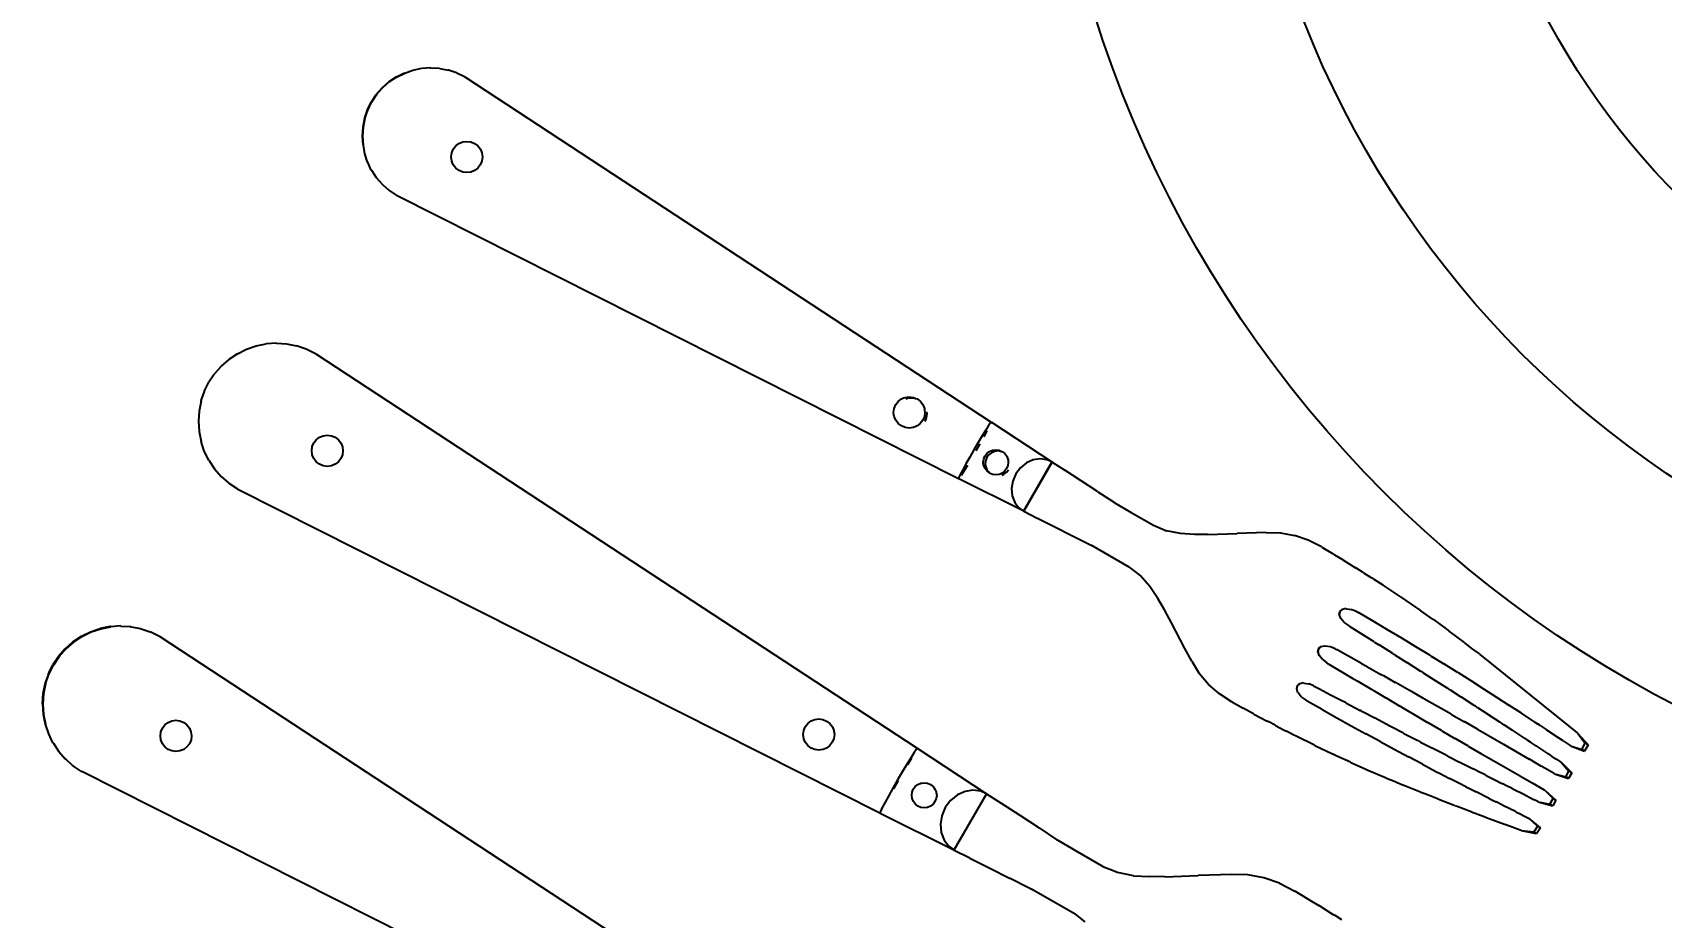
# Model space of a CAD drawing. Header units: metres. Extents: x 244.4 to 340.3, y -4.1 to 64.3.
# Drawn here: x 316.452 to 316.6512, y 60.6703 to 60.7786 of the extents above; entities that cross this region are included whole.
import ezdxf

# ---------------------------------------------------------------- set-up
doc = ezdxf.new("R2010")
doc.units = ezdxf.units.M
doc.layers.get('Defpoints').update_dxf_attribs({"lineweight": 0})
doc.layers.add('Edges', color=7, linetype='Continuous')
doc.styles.add('TEXTS', font='swissl.ttf')
doc.dimstyles.new('Copy of DIMTEXT', dxfattribs={"dimscale": 0.3, "dimtxt": 0.22, "dimasz": 0.18, "dimexe": 0.05, "dimexo": 0.05, "dimgap": 0.05, "dimtad": 0, "dimzin": 1, "dimdsep": 46, "dimtxsty": 'TEXTS', "dimblk": 'ARCHTICK', "dimcen": 0.1, "dimclrd": 256, "dimclre": 6, "dimclrt": 7, "dimadec": 0, "dimazin": 0, "dimtfac": 0.15, "dimtix": 1, "dimtofl": 0, "dimtmove": 1, "dimatfit": 3, "dimldrblk": 'OPEN', "dimfxl": 0, "dimtolj": 1, "dimtzin": 0, "dimarcsym": 0})

# ---------------------------------------------------------------- blocks, each defined once
blk = doc.blocks.new('_ArchTick')
at = {"color": 0, "linetype": 'ByBlock', "const_width": 0.15}
blk.add_lwpolyline([(-0.5, -0.5), (0.5, 0.5)], dxfattribs=at)
blk = doc.blocks.new('*D141')
at = {"layer": 'Defpoints', "color": 0, "transparency": 16777216}
for p in [(318.56857, 61.46271), (314.79894, 60.73326), (318.56857, 60.73326)]:
    blk.add_point(p, dxfattribs=at)
at = {"layer": 'Edges', "color": 6, "lineweight": -2, "transparency": 16777216}
for p, q in [((314.79894, 60.92271), (314.79894, 61.49271)), ((318.56857, 60.92271), (318.56857, 61.49271))]:
    blk.add_line(p, q, dxfattribs=at)
at = {"layer": 'Edges', "lineweight": -2, "transparency": 16777216}
for p, q in [((314.79894, 61.46271), (316.32075, 61.46271)), ((318.56857, 61.46271), (317.04676, 61.46271))]:
    blk.add_line(p, q, dxfattribs=at)
at = {"layer": 'Edges', "lineweight": -2, "transparency": 16777216, "xscale": 0.108, "yscale": 0.108, "zscale": 0.108, "rotation": 180}
blk.add_blockref('_ArchTick', (314.79894, 61.46271), dxfattribs=at)
at = {"layer": 'Edges', "lineweight": -2, "transparency": 16777216, "xscale": 0.108, "yscale": 0.108, "zscale": 0.108}
blk.add_blockref('_ArchTick', (318.56857, 61.46271), dxfattribs=at)
at = {"layer": 'Edges', "color": 7, "transparency": 16777216, "char_height": 0.132, "attachment_point": 5, "style": 'TEXTS', "bg_fill": 3, "box_fill_scale": 1.1, "bg_fill_color": 256, "bg_fill_true_color": 13158600, "bg_fill_transparency": 0}
for s, insert in [('\\A1;3.77 m', (316.68375, 61.56055)), ('\\A1;[12\'-4{\\H0.15x;\\S1/2;}" ft]', (316.68375, 61.34776))]:
    blk.add_mtext(s, dxfattribs=dict(at, insert=insert))
blk = doc.blocks.new('_Open')
at = {"color": 0, "linetype": 'ByBlock', "lineweight": -2}
for p, q in [((-1, 0.1667), (0, 0)), ((-1, -0.1667), (0, 0)), ((0, 0), (-1, 0))]:
    blk.add_line(p, q, dxfattribs=at)

msp = doc.modelspace()

# ---------------------------------------------------------------- linework, layer by layer
at = {"layer": 'Edges'}
for p, q in [((316.49855, 60.77396), (316.49959, 60.77419)), ((316.49959, 60.77419), (316.49962, 60.77417)), ((316.50068, 60.77426), (316.49962, 60.77417)), ((316.50068, 60.77426), (316.50071, 60.77424)), ((316.50071, 60.77424), (316.50177, 60.77419)), ((316.50177, 60.77419), (316.5018, 60.77417)), ((316.5018, 60.77417), (316.50284, 60.77398)), ((316.49559, 60.77254), (316.49477, 60.77182)), ((316.49563, 60.77252), (316.49481, 60.7718)), ((316.4965, 60.77314), (316.49559, 60.77254)), ((316.49654, 60.77312), (316.49563, 60.77252)), ((316.4965, 60.77314), (316.49748, 60.77363)), ((316.49654, 60.77312), (316.49752, 60.77361)), ((316.49748, 60.77363), (316.49752, 60.77361)), ((316.49752, 60.77361), (316.49852, 60.77398)), ((316.49852, 60.77398), (316.49855, 60.77396)), ((316.50287, 60.77396), (316.50284, 60.77398)), ((316.50387, 60.77363), (316.50287, 60.77396)), ((316.50391, 60.77361), (316.50387, 60.77363)), ((316.50485, 60.77315), (316.50391, 60.77361)), ((316.50485, 60.77315), (316.50489, 60.77313)), ((316.50489, 60.77313), (316.56925, 60.73092)), ((316.493, 60.76909), (316.49348, 60.77007)), ((316.49302, 60.76924), (316.49345, 60.77009)), ((316.49397, 60.77088), (316.49345, 60.77009)), ((316.49409, 60.77097), (316.49348, 60.77007)), ((316.49397, 60.77088), (316.49403, 60.77097)), ((316.49405, 60.771), (316.49403, 60.77097)), ((316.49405, 60.771), (316.49472, 60.77176)), ((316.49409, 60.77097), (316.49481, 60.7718)), ((316.49472, 60.77176), (316.49477, 60.77182)), ((316.49261, 60.76807), (316.4924, 60.767)), ((316.49265, 60.76805), (316.49244, 60.76698)), ((316.49261, 60.76807), (316.49263, 60.76815)), ((316.49263, 60.76815), (316.49296, 60.76911)), ((316.49265, 60.76805), (316.493, 60.76909)), ((316.49296, 60.76911), (316.49297, 60.76914)), ((316.49297, 60.76914), (316.49302, 60.76924)), ((316.4924, 60.767), (316.49233, 60.76591)), ((316.49244, 60.76698), (316.49236, 60.76589)), ((316.49233, 60.76591), (316.4924, 60.76482)), ((316.49236, 60.76589), (316.49244, 60.7648)), ((316.4924, 60.76482), (316.49244, 60.7648)), ((316.49244, 60.7648), (316.49261, 60.76375)), ((316.50327, 60.76384), (316.50346, 60.76431)), ((316.50346, 60.76431), (316.50377, 60.7647)), ((316.50377, 60.7647), (316.50416, 60.765)), ((316.50416, 60.765), (316.50463, 60.76519)), ((316.50463, 60.76519), (316.50512, 60.76526)), ((316.50512, 60.76526), (316.50562, 60.76519)), ((316.50562, 60.76519), (316.50608, 60.765)), ((316.50608, 60.765), (316.50647, 60.7647)), ((316.50647, 60.7647), (316.50678, 60.7643)), ((316.50678, 60.7643), (316.50697, 60.76384)), ((316.49261, 60.76375), (316.49265, 60.76373)), ((316.49296, 60.76272), (316.49265, 60.76373)), ((316.493, 60.7627), (316.49296, 60.76272)), ((316.49344, 60.76174), (316.493, 60.7627)), ((316.50321, 60.76335), (316.50327, 60.76384)), ((316.50328, 60.76285), (316.50321, 60.76335)), ((316.50347, 60.76239), (316.50328, 60.76285)), ((316.50377, 60.762), (316.50347, 60.76239)), ((316.50677, 60.7624), (316.50647, 60.762)), ((316.50696, 60.76285), (316.50677, 60.7624)), ((316.50703, 60.76335), (316.50696, 60.76285)), ((316.50697, 60.76384), (316.50703, 60.76335)), ((316.49344, 60.76174), (316.49348, 60.76172)), ((316.49348, 60.76172), (316.49405, 60.76083)), ((316.49405, 60.76083), (316.49409, 60.76081)), ((316.49409, 60.76081), (316.49477, 60.76001)), ((316.50417, 60.76169), (316.50377, 60.762)), ((316.50463, 60.7615), (316.50417, 60.76169)), ((316.50512, 60.76144), (316.50463, 60.7615)), ((316.50562, 60.7615), (316.50512, 60.76144)), ((316.50607, 60.7617), (316.50562, 60.7615)), ((316.50647, 60.762), (316.50607, 60.7617)), ((316.49477, 60.76001), (316.49481, 60.75999)), ((316.49481, 60.75999), (316.49559, 60.75929)), ((316.49559, 60.75929), (316.49563, 60.75927)), ((316.4965, 60.75868), (316.49563, 60.75927)), ((316.4965, 60.75868), (316.49654, 60.75866)), ((316.49654, 60.75866), (316.56527, 60.72403)), ((316.47818, 60.73983), (316.47936, 60.74023)), ((316.47936, 60.74023), (316.48059, 60.74048)), ((316.48183, 60.74056), (316.48059, 60.74048)), ((316.48183, 60.74056), (316.48308, 60.74048)), ((316.48308, 60.74048), (316.4843, 60.74024)), ((316.48548, 60.73983), (316.4843, 60.74024)), ((316.47602, 60.73859), (316.47508, 60.73776)), ((316.47706, 60.73928), (316.47602, 60.73859)), ((316.47706, 60.73928), (316.47818, 60.73983)), ((316.4866, 60.73928), (316.48548, 60.73983)), ((316.4866, 60.73928), (316.48664, 60.73926)), ((316.48664, 60.73926), (316.56021, 60.69103)), ((316.47416, 60.73669), (316.47357, 60.73579)), ((316.47416, 60.73669), (316.47423, 60.73679)), ((316.47426, 60.73682), (316.47423, 60.73679)), ((316.47426, 60.73682), (316.47503, 60.7377)), ((316.47503, 60.7377), (316.47508, 60.73776)), ((316.47264, 60.73357), (316.47302, 60.73467)), ((316.47302, 60.73467), (316.47303, 60.73471)), ((316.47303, 60.73471), (316.47308, 60.73482)), ((316.47308, 60.73482), (316.47357, 60.73579)), ((316.47237, 60.73226), (316.47229, 60.73102)), ((316.47261, 60.73349), (316.47237, 60.73226)), ((316.47261, 60.73349), (316.47264, 60.73357)), ((316.55732, 60.73211), (316.55739, 60.7326)), ((316.55739, 60.7326), (316.55758, 60.73306)), ((316.55758, 60.73306), (316.55788, 60.73346)), ((316.55788, 60.73346), (316.55828, 60.73376)), ((316.55828, 60.73376), (316.55855, 60.73387)), ((316.55855, 60.73387), (316.55874, 60.73395)), ((316.55874, 60.73395), (316.55924, 60.73401)), ((316.55901, 60.73379), (316.55883, 60.73371)), ((316.5595, 60.73386), (316.55901, 60.73379)), ((316.55924, 60.73401), (316.55974, 60.73394)), ((316.55999, 60.7338), (316.5595, 60.73386)), ((316.55974, 60.73394), (316.55999, 60.7338)), ((316.55999, 60.7338), (316.5602, 60.73375)), ((316.5602, 60.73375), (316.56059, 60.73345)), ((316.56059, 60.73345), (316.56089, 60.73306)), ((316.56089, 60.73306), (316.56108, 60.7326)), ((316.56108, 60.7326), (316.56111, 60.73234)), ((316.56111, 60.73234), (316.56115, 60.7321)), ((316.56141, 60.73195), (316.56138, 60.73218)), ((316.47229, 60.73102), (316.47237, 60.72977)), ((316.55736, 60.73181), (316.55732, 60.73211)), ((316.55739, 60.73161), (316.55736, 60.73181)), ((316.55759, 60.73115), (316.55739, 60.73161)), ((316.55789, 60.73075), (316.55759, 60.73115)), ((316.55829, 60.73045), (316.55789, 60.73075)), ((316.55875, 60.73026), (316.55829, 60.73045)), ((316.55924, 60.73019), (316.55875, 60.73026)), ((316.55973, 60.73026), (316.55924, 60.73019)), ((316.55997, 60.73036), (316.55973, 60.73026)), ((316.56019, 60.73045), (316.55997, 60.73036)), ((316.56058, 60.73076), (316.56019, 60.73045)), ((316.56089, 60.73115), (316.56058, 60.73076)), ((316.56108, 60.73161), (316.56089, 60.73115)), ((316.56115, 60.7321), (316.56108, 60.73161)), ((316.56116, 60.73099), (316.56135, 60.73145)), ((316.56135, 60.73145), (316.56141, 60.73195)), ((316.56893, 60.73049), (316.56859, 60.72995)), ((316.56916, 60.73082), (316.56893, 60.73049)), ((316.56925, 60.73092), (316.56916, 60.73082)), ((316.56925, 60.73092), (316.56929, 60.7309)), ((316.56925, 60.73077), (316.56929, 60.7309)), ((316.56929, 60.7309), (316.57667, 60.72606)), ((316.47237, 60.72977), (316.47261, 60.72855)), ((316.47301, 60.72736), (316.47261, 60.72855)), ((316.48621, 60.72792), (316.4864, 60.72838)), ((316.4864, 60.72838), (316.48671, 60.72877)), ((316.48671, 60.72877), (316.4871, 60.72907)), ((316.4871, 60.72907), (316.48757, 60.72926)), ((316.48757, 60.72926), (316.48806, 60.72933)), ((316.48806, 60.72933), (316.48856, 60.72926)), ((316.48856, 60.72926), (316.48902, 60.72907)), ((316.48902, 60.72907), (316.48941, 60.72877)), ((316.48941, 60.72877), (316.48972, 60.72837)), ((316.48972, 60.72837), (316.48991, 60.72791)), ((316.56767, 60.72842), (316.56715, 60.72753)), ((316.56741, 60.72739), (316.56792, 60.72828)), ((316.56816, 60.72925), (316.56767, 60.72842)), ((316.56859, 60.72995), (316.56816, 60.72925)), ((316.56839, 60.72912), (316.56878, 60.72984)), ((316.47357, 60.72625), (316.47301, 60.72736)), ((316.47357, 60.72625), (316.47426, 60.72521)), ((316.48615, 60.72742), (316.48621, 60.72792)), ((316.48622, 60.72693), (316.48615, 60.72742)), ((316.48641, 60.72647), (316.48622, 60.72693)), ((316.48671, 60.72607), (316.48641, 60.72647)), ((316.48971, 60.72647), (316.48941, 60.72607)), ((316.4899, 60.72693), (316.48971, 60.72647)), ((316.48997, 60.72742), (316.4899, 60.72693)), ((316.48991, 60.72791), (316.48997, 60.72742)), ((316.56664, 60.72664), (316.56617, 60.7258)), ((316.56715, 60.72753), (316.56664, 60.72664)), ((316.56829, 60.72599), (316.56834, 60.72639)), ((316.56834, 60.72639), (316.56849, 60.72676)), ((316.56849, 60.72676), (316.56874, 60.72707)), ((316.56859, 60.72625), (316.56853, 60.72585)), ((316.56874, 60.72662), (316.56859, 60.72625)), ((316.56874, 60.72707), (316.56906, 60.72732)), ((316.56898, 60.72693), (316.56874, 60.72662)), ((316.5693, 60.72718), (316.56898, 60.72693)), ((316.56906, 60.72732), (316.56934, 60.72743)), ((316.56957, 60.72729), (316.5693, 60.72718)), ((316.56934, 60.72743), (316.56943, 60.72747)), ((316.56943, 60.72747), (316.56982, 60.72752)), ((316.56966, 60.72733), (316.56957, 60.72729)), ((316.57005, 60.72739), (316.56966, 60.72733)), ((316.56982, 60.72752), (316.57022, 60.72747)), ((316.57045, 60.72733), (316.57005, 60.72739)), ((316.57022, 60.72747), (316.57045, 60.72733)), ((316.57045, 60.72733), (316.57059, 60.72731)), ((316.57059, 60.72731), (316.57091, 60.72707)), ((316.57091, 60.72707), (316.57115, 60.72675)), ((316.57115, 60.72675), (316.5713, 60.72639)), ((316.5713, 60.72639), (316.57132, 60.72625)), ((316.57132, 60.72625), (316.57135, 60.72599)), ((316.57438, 60.7263), (316.57356, 60.72593)), ((316.57523, 60.72643), (316.57438, 60.7263)), ((316.57605, 60.72632), (316.57523, 60.72643)), ((316.57667, 60.72606), (316.57605, 60.72632)), ((316.47426, 60.72521), (316.47508, 60.72427)), ((316.47508, 60.72427), (316.47602, 60.72345)), ((316.48711, 60.72577), (316.48671, 60.72607)), ((316.48757, 60.72557), (316.48711, 60.72577)), ((316.48806, 60.72551), (316.48757, 60.72557)), ((316.48856, 60.72558), (316.48806, 60.72551)), ((316.48902, 60.72577), (316.48856, 60.72558)), ((316.48941, 60.72607), (316.48902, 60.72577)), ((316.56548, 60.72451), (316.56531, 60.72415)), ((316.56578, 60.72507), (316.56548, 60.72451)), ((316.56563, 60.72444), (316.56597, 60.72497)), ((316.56617, 60.7258), (316.56578, 60.72507)), ((316.56597, 60.72497), (316.5664, 60.72567)), ((316.56833, 60.72569), (316.56829, 60.72599)), ((316.56835, 60.7256), (316.56833, 60.72569)), ((316.5685, 60.72523), (316.56835, 60.7256)), ((316.56875, 60.72491), (316.5685, 60.72523)), ((316.56853, 60.72585), (316.56857, 60.72556)), ((316.56857, 60.72556), (316.56858, 60.72546)), ((316.56858, 60.72546), (316.56873, 60.72509)), ((316.56873, 60.72509), (316.56897, 60.72478)), ((316.56897, 60.72478), (316.56875, 60.72491)), ((316.56906, 60.72467), (316.56897, 60.72478)), ((316.56943, 60.72451), (316.56906, 60.72467)), ((316.56983, 60.72446), (316.56943, 60.72451)), ((316.57022, 60.72452), (316.56983, 60.72446)), ((316.57035, 60.72457), (316.57022, 60.72452)), ((316.57059, 60.72467), (316.57035, 60.72457)), ((316.57058, 60.72444), (316.57082, 60.72454)), ((316.5709, 60.72491), (316.57059, 60.72467)), ((316.57082, 60.72454), (316.57114, 60.72478)), ((316.57114, 60.72523), (316.5709, 60.72491)), ((316.5713, 60.7256), (316.57114, 60.72523)), ((316.57114, 60.72478), (316.57138, 60.72509)), ((316.57135, 60.72599), (316.5713, 60.7256)), ((316.57226, 60.72458), (316.57189, 60.72371)), ((316.57283, 60.72534), (316.57226, 60.72458)), ((316.57356, 60.72593), (316.57283, 60.72534)), ((316.57665, 60.72604), (316.5732, 60.72005)), ((316.57323, 60.72001), (316.57671, 60.72604)), ((316.57667, 60.72606), (316.57665, 60.72604)), ((316.57665, 60.72604), (316.57671, 60.72604)), ((316.57671, 60.72604), (316.57667, 60.72606)), ((316.57671, 60.72604), (316.57826, 60.72505)), ((316.57826, 60.72505), (316.57828, 60.72503)), ((316.58028, 60.72372), (316.57828, 60.72503)), ((316.47602, 60.72345), (316.47706, 60.72275)), ((316.47706, 60.72275), (316.4771, 60.72273)), ((316.4771, 60.72273), (316.55565, 60.68314)), ((316.56531, 60.72415), (316.56527, 60.72403)), ((316.56527, 60.72403), (316.56531, 60.724)), ((316.56531, 60.724), (316.5654, 60.7241)), ((316.57316, 60.72005), (316.56531, 60.724)), ((316.57189, 60.72371), (316.57174, 60.72279)), ((316.57174, 60.72279), (316.57183, 60.72189)), ((316.58224, 60.72244), (316.58028, 60.72372)), ((316.58224, 60.72244), (316.5823, 60.7224)), ((316.5823, 60.7224), (316.58421, 60.72115)), ((316.57183, 60.72189), (316.57215, 60.72109)), ((316.57215, 60.72109), (316.57265, 60.72044)), ((316.57265, 60.72044), (316.57316, 60.72005)), ((316.58421, 60.72115), (316.58431, 60.72108)), ((316.58431, 60.72108), (316.58638, 60.71987)), ((316.57316, 60.72005), (316.57319, 60.72003)), ((316.5732, 60.72005), (316.57319, 60.72003)), ((316.57319, 60.72003), (316.57323, 60.72001)), ((316.57323, 60.72001), (316.5732, 60.72005)), ((316.57323, 60.72001), (316.57487, 60.71919)), ((316.57487, 60.71919), (316.5749, 60.71917)), ((316.5749, 60.71917), (316.57703, 60.7181)), ((316.58638, 60.71987), (316.58909, 60.7183)), ((316.58909, 60.7183), (316.5907, 60.71764)), ((316.57703, 60.7181), (316.57913, 60.71704)), ((316.57913, 60.71704), (316.57919, 60.71702)), ((316.57919, 60.71702), (316.58123, 60.71598)), ((316.5924, 60.71728), (316.5907, 60.71764)), ((316.59414, 60.71719), (316.5924, 60.71728)), ((316.59576, 60.71717), (316.59414, 60.71719)), ((316.59576, 60.71717), (316.59933, 60.7173)), ((316.60288, 60.71743), (316.59933, 60.7173)), ((316.60288, 60.71743), (316.60465, 60.71737)), ((316.60465, 60.71737), (316.60636, 60.71706)), ((316.60803, 60.71649), (316.60636, 60.71706)), ((316.60967, 60.71565), (316.60803, 60.71649)), ((316.58123, 60.71598), (316.58134, 60.71593)), ((316.58134, 60.71593), (316.58148, 60.71586)), ((316.58613, 60.71318), (316.58148, 60.71586)), ((316.60971, 60.71563), (316.60967, 60.71565)), ((316.60971, 60.71563), (316.61098, 60.71486)), ((316.61098, 60.71486), (316.61126, 60.71469)), ((316.61126, 60.71469), (316.61222, 60.7141)), ((316.58613, 60.71318), (316.58751, 60.71211)), ((316.61226, 60.71408), (316.61222, 60.7141)), ((316.61226, 60.71408), (316.61382, 60.71311)), ((316.61398, 60.71301), (316.61382, 60.71311)), ((316.61477, 60.71252), (316.61398, 60.71301)), ((316.61481, 60.7125), (316.61477, 60.71252)), ((316.61481, 60.7125), (316.61564, 60.71197)), ((316.58867, 60.71082), (316.58751, 60.71211)), ((316.58962, 60.70936), (316.58867, 60.71082)), ((316.61564, 60.71197), (316.61582, 60.71186)), ((316.61582, 60.71186), (316.6161, 60.71168)), ((316.61686, 60.7112), (316.6161, 60.71168)), ((316.61721, 60.71097), (316.61686, 60.7112)), ((316.61928, 60.70959), (316.61721, 60.71097)), ((316.59045, 60.70797), (316.58962, 60.70936)), ((316.61928, 60.70959), (316.61932, 60.70956)), ((316.61932, 60.70956), (316.61935, 60.70954)), ((316.62131, 60.70819), (316.61935, 60.70954)), ((316.59129, 60.70639), (316.59045, 60.70797)), ((316.59295, 60.70325), (316.59129, 60.70639)), ((316.61183, 60.70738), (316.61191, 60.70776)), ((316.61187, 60.70736), (316.61183, 60.70738)), ((316.61187, 60.70736), (316.61195, 60.70774)), ((316.612, 60.70691), (316.61187, 60.70736)), ((316.61191, 60.70776), (316.6122, 60.70802)), ((316.61195, 60.70774), (316.61224, 60.708)), ((316.61203, 60.70689), (316.612, 60.70691)), ((316.61242, 60.7064), (316.61203, 60.70689)), ((316.6122, 60.70802), (316.61224, 60.708)), ((316.61269, 60.70811), (316.61224, 60.708)), ((316.61242, 60.7064), (316.61246, 60.70637)), ((316.61246, 60.70637), (316.61295, 60.70603)), ((316.61269, 60.70811), (316.61272, 60.70809)), ((316.61272, 60.70809), (316.61335, 60.708)), ((316.61335, 60.708), (316.61338, 60.70798)), ((316.61393, 60.70774), (316.61338, 60.70798)), ((316.61393, 60.70774), (316.61416, 60.70764)), ((316.6142, 60.70762), (316.61416, 60.70764)), ((316.61596, 60.70658), (316.6142, 60.70762)), ((316.61773, 60.70553), (316.61596, 60.70658)), ((316.62131, 60.70819), (316.62135, 60.70817)), ((316.62135, 60.70817), (316.62165, 60.70796)), ((316.62165, 60.70796), (316.62181, 60.70785)), ((316.6233, 60.70679), (316.62181, 60.70785)), ((316.62334, 60.70677), (316.6233, 60.70679)), ((316.62334, 60.70677), (316.62489, 60.70563)), ((316.45695, 60.70403), (316.45799, 60.70473)), ((316.45804, 60.70469), (316.45701, 60.704)), ((316.45799, 60.70473), (316.45911, 60.70528)), ((316.45804, 60.70469), (316.45916, 60.70525)), ((316.45911, 60.70528), (316.46029, 60.70568)), ((316.45916, 60.70525), (316.46035, 60.70565)), ((316.46151, 60.70593), (316.46029, 60.70568)), ((316.46035, 60.70565), (316.46157, 60.70589)), ((316.46157, 60.70589), (316.46151, 60.70593)), ((316.46276, 60.70601), (316.46157, 60.70589)), ((316.46281, 60.70597), (316.46276, 60.70601)), ((316.46281, 60.70597), (316.464, 60.70593)), ((316.464, 60.70593), (316.46406, 60.70589)), ((316.46406, 60.70589), (316.46522, 60.70568)), ((316.46522, 60.70568), (316.46528, 60.70565)), ((316.46528, 60.70565), (316.46641, 60.70528)), ((316.46641, 60.70528), (316.46646, 60.70525)), ((316.46646, 60.70525), (316.46752, 60.70473)), ((316.46752, 60.70473), (316.46755, 60.70471)), ((316.46752, 60.70473), (316.46758, 60.7047)), ((316.46758, 60.7047), (316.54118, 60.65644)), ((316.61295, 60.70603), (316.61315, 60.70588)), ((316.61608, 60.70405), (316.61315, 60.70588)), ((316.61947, 60.70449), (316.61773, 60.70553)), ((316.6212, 60.70345), (316.61947, 60.70449)), ((316.62489, 60.70563), (316.62509, 60.70549)), ((316.62509, 60.70549), (316.62524, 60.70538)), ((316.62528, 60.70536), (316.62524, 60.70538)), ((316.62714, 60.70396), (316.62528, 60.70536)), ((316.45595, 60.70315), (316.45519, 60.70227)), ((316.45607, 60.70318), (316.45525, 60.70224)), ((316.45601, 60.70321), (316.45595, 60.70315)), ((316.45601, 60.70321), (316.45695, 60.70403)), ((316.45701, 60.704), (316.45607, 60.70318)), ((316.59378, 60.70167), (316.59295, 60.70325)), ((316.60921, 60.70284), (316.60929, 60.70322)), ((316.60925, 60.70282), (316.60921, 60.70284)), ((316.60925, 60.70282), (316.60933, 60.7032)), ((316.60938, 60.70237), (316.60925, 60.70282)), ((316.60929, 60.70322), (316.60958, 60.70348)), ((316.60933, 60.7032), (316.60962, 60.70346)), ((316.60941, 60.70235), (316.60938, 60.70237)), ((316.6098, 60.70186), (316.60941, 60.70235)), ((316.60958, 60.70348), (316.60962, 60.70346)), ((316.60962, 60.70346), (316.61007, 60.70357)), ((316.61007, 60.70357), (316.6101, 60.70355)), ((316.6101, 60.70355), (316.61073, 60.70346)), ((316.61073, 60.70346), (316.61077, 60.70344)), ((316.61131, 60.7032), (316.61077, 60.70344)), ((316.61131, 60.7032), (316.61154, 60.7031)), ((316.61158, 60.70308), (316.61154, 60.7031)), ((316.61455, 60.70141), (316.61158, 60.70308)), ((316.61608, 60.70405), (316.61615, 60.704)), ((316.61615, 60.704), (316.61666, 60.70368)), ((316.6167, 60.70366), (316.61666, 60.70368)), ((316.61839, 60.7026), (316.6167, 60.70366)), ((316.61839, 60.7026), (316.61843, 60.70258)), ((316.61843, 60.70258), (316.61851, 60.70252)), ((316.61851, 60.70252), (316.61867, 60.70242)), ((316.61867, 60.70242), (316.6201, 60.70152)), ((316.62291, 60.70241), (316.6212, 60.70345)), ((316.623, 60.70235), (316.62291, 60.70241)), ((316.623, 60.70235), (316.62321, 60.70222)), ((316.62714, 60.70396), (316.62718, 60.70393)), ((316.62806, 60.70325), (316.62718, 60.70393)), ((316.62829, 60.70308), (316.62806, 60.70325)), ((316.62892, 60.7026), (316.62829, 60.70308)), ((316.62894, 60.70258), (316.62892, 60.7026)), ((316.62897, 60.70255), (316.62894, 60.70258)), ((316.62897, 60.70255), (316.63988, 60.69376)), ((316.454, 60.70008), (316.45455, 60.7012)), ((316.45401, 60.70027), (316.45449, 60.70123)), ((316.45509, 60.70214), (316.45449, 60.70123)), ((316.45525, 60.70224), (316.45455, 60.7012)), ((316.45516, 60.70224), (316.45509, 60.70214)), ((316.45519, 60.70227), (316.45516, 60.70224)), ((316.59378, 60.70167), (316.59471, 60.70017)), ((316.60984, 60.70184), (316.6098, 60.70186)), ((316.60984, 60.70184), (316.61032, 60.70148)), ((316.61052, 60.70133), (316.61032, 60.70148)), ((316.61056, 60.70131), (316.61052, 60.70133)), ((316.61056, 60.70131), (316.61349, 60.69957)), ((316.61455, 60.70141), (316.61463, 60.70136)), ((316.61463, 60.70136), (316.61515, 60.70107)), ((316.61519, 60.70105), (316.61515, 60.70107)), ((316.61519, 60.70105), (316.61693, 60.70007)), ((316.62013, 60.7015), (316.6201, 60.70152)), ((316.62013, 60.7015), (316.62178, 60.70046)), ((316.62182, 60.70043), (316.62178, 60.70046)), ((316.62187, 60.7004), (316.62182, 60.70043)), ((316.62187, 60.7004), (316.62208, 60.70027)), ((316.62459, 60.70137), (316.62321, 60.70222)), ((316.62463, 60.70135), (316.62459, 60.70137)), ((316.62626, 60.70034), (316.62463, 60.70135)), ((316.6263, 60.70031), (316.62626, 60.70034)), ((316.62635, 60.70028), (316.6263, 60.70031)), ((316.4533, 60.69771), (316.45354, 60.69893)), ((316.4536, 60.6989), (316.45335, 60.69768)), ((316.45356, 60.69902), (316.45354, 60.69893)), ((316.45394, 60.70011), (316.45356, 60.69902)), ((316.4536, 60.6989), (316.454, 60.70008)), ((316.45394, 60.70011), (316.45395, 60.70016)), ((316.45401, 60.70027), (316.45395, 60.70016)), ((316.59584, 60.69884), (316.59471, 60.70017)), ((316.59717, 60.69768), (316.59584, 60.69884)), ((316.60666, 60.69868), (316.60659, 60.6983)), ((316.60663, 60.69828), (316.6067, 60.69866)), ((316.60666, 60.69868), (316.60696, 60.69894)), ((316.6067, 60.69866), (316.60699, 60.69891)), ((316.60696, 60.69894), (316.60699, 60.69891)), ((316.60744, 60.69903), (316.60699, 60.69891)), ((316.60748, 60.69901), (316.60744, 60.69903)), ((316.60748, 60.69901), (316.6081, 60.69892)), ((316.6081, 60.69892), (316.60814, 60.69889)), ((316.60869, 60.69865), (316.60814, 60.69889)), ((316.60869, 60.69865), (316.60892, 60.69856)), ((316.60892, 60.69856), (316.60941, 60.6983)), ((316.61349, 60.69957), (316.61357, 60.69953)), ((316.61357, 60.69953), (316.61409, 60.69922)), ((316.61412, 60.6992), (316.61409, 60.69922)), ((316.61584, 60.69819), (316.61412, 60.6992)), ((316.61697, 60.70005), (316.61693, 60.70007)), ((316.61697, 60.70005), (316.61705, 60.7)), ((316.61705, 60.7), (316.61722, 60.69991)), ((316.61722, 60.69991), (316.61868, 60.69908)), ((316.61872, 60.69906), (316.61868, 60.69908)), ((316.62041, 60.6981), (316.61872, 60.69906)), ((316.62208, 60.70027), (316.62345, 60.69939)), ((316.62349, 60.69937), (316.62345, 60.69939)), ((316.6251, 60.69834), (316.62349, 60.69937)), ((316.6251, 60.69834), (316.62514, 60.69832)), ((316.62519, 60.69828), (316.62514, 60.69832)), ((316.62635, 60.70028), (316.62791, 60.6993)), ((316.62791, 60.6993), (316.62948, 60.6983)), ((316.62948, 60.6983), (316.63104, 60.6973)), ((316.45321, 60.69646), (316.4533, 60.69771)), ((316.45321, 60.69646), (316.4533, 60.69522)), ((316.45335, 60.69768), (316.45327, 60.69643)), ((316.45327, 60.69643), (316.45335, 60.69518)), ((316.59872, 60.69668), (316.59717, 60.69768)), ((316.59876, 60.69665), (316.59872, 60.69668)), ((316.59876, 60.69665), (316.60006, 60.69594)), ((316.60663, 60.69828), (316.60659, 60.6983)), ((316.60675, 60.69783), (316.60663, 60.69828)), ((316.60679, 60.69781), (316.60675, 60.69783)), ((316.60718, 60.69731), (316.60679, 60.69781)), ((316.60722, 60.69729), (316.60718, 60.69731)), ((316.60722, 60.69729), (316.6077, 60.69695)), ((316.6077, 60.69695), (316.6079, 60.6968)), ((316.60972, 60.69578), (316.6079, 60.6968)), ((316.60941, 60.6983), (316.61076, 60.69758)), ((316.61076, 60.69758), (316.61197, 60.69694)), ((316.61197, 60.69694), (316.61205, 60.69689)), ((316.61258, 60.69661), (316.61205, 60.69689)), ((316.61262, 60.69659), (316.61258, 60.69661)), ((316.61262, 60.69659), (316.61438, 60.69566)), ((316.61588, 60.69817), (316.61584, 60.69819)), ((316.61596, 60.69811), (316.61588, 60.69817)), ((316.61613, 60.69802), (316.61596, 60.69811)), ((316.61757, 60.69717), (316.61613, 60.69802)), ((316.61761, 60.69714), (316.61757, 60.69717)), ((316.61929, 60.69615), (316.61761, 60.69714)), ((316.62045, 60.69808), (316.62041, 60.6981)), ((316.62051, 60.69805), (316.62045, 60.69808)), ((316.62073, 60.69792), (316.62051, 60.69805)), ((316.62213, 60.69713), (316.62073, 60.69792)), ((316.62217, 60.69711), (316.62213, 60.69713)), ((316.62217, 60.69711), (316.62383, 60.69616)), ((316.62543, 60.69813), (316.62519, 60.69828)), ((316.62673, 60.6973), (316.62543, 60.69813)), ((316.62677, 60.69727), (316.62673, 60.6973)), ((316.62831, 60.69628), (316.62677, 60.69727)), ((316.63104, 60.6973), (316.63258, 60.6963)), ((316.4533, 60.69522), (316.45354, 60.69399)), ((316.45335, 60.69518), (316.4536, 60.69396)), ((316.46859, 60.6942), (316.46905, 60.69439)), ((316.46905, 60.69439), (316.46954, 60.69445)), ((316.46954, 60.69445), (316.47004, 60.69439)), ((316.47004, 60.69439), (316.4705, 60.6942)), ((316.54682, 60.69407), (316.54722, 60.69437)), ((316.54722, 60.69437), (316.54768, 60.69456)), ((316.54768, 60.69456), (316.54818, 60.69462)), ((316.54818, 60.69462), (316.54867, 60.69455)), ((316.54867, 60.69455), (316.54913, 60.69436)), ((316.54913, 60.69436), (316.54953, 60.69406)), ((316.60035, 60.69578), (316.60006, 60.69594)), ((316.60133, 60.69524), (316.60035, 60.69578)), ((316.60137, 60.69522), (316.60133, 60.69524)), ((316.60137, 60.69522), (316.603, 60.69435)), ((316.60316, 60.69427), (316.603, 60.69435)), ((316.60972, 60.69578), (316.61151, 60.69477)), ((316.61151, 60.69477), (316.61329, 60.69378)), ((316.61442, 60.69564), (316.61438, 60.69566)), ((316.61451, 60.69559), (316.61442, 60.69564)), ((316.61468, 60.6955), (316.61451, 60.69559)), ((316.61617, 60.69472), (316.61468, 60.6955)), ((316.6162, 60.6947), (316.61617, 60.69472)), ((316.61794, 60.69379), (316.6162, 60.6947)), ((316.61933, 60.69613), (316.61929, 60.69615)), ((316.61939, 60.6961), (316.61933, 60.69613)), ((316.61939, 60.6961), (316.6196, 60.69597)), ((316.6196, 60.69597), (316.62099, 60.69515)), ((316.62103, 60.69513), (316.62099, 60.69515)), ((316.62268, 60.69416), (316.62103, 60.69513)), ((316.62387, 60.69614), (316.62383, 60.69616)), ((316.62393, 60.6961), (316.62387, 60.69614)), ((316.62552, 60.6952), (316.62393, 60.6961)), ((316.62556, 60.69518), (316.62552, 60.6952)), ((316.62556, 60.69518), (316.62714, 60.69427)), ((316.62834, 60.69626), (316.62831, 60.69628)), ((316.62847, 60.69617), (316.62834, 60.69626)), ((316.62874, 60.696), (316.62847, 60.69617)), ((316.62874, 60.696), (316.62986, 60.69527)), ((316.62986, 60.69527), (316.6299, 60.69525)), ((316.6299, 60.69525), (316.63141, 60.69426)), ((316.63411, 60.69531), (316.63258, 60.6963)), ((316.63562, 60.69431), (316.63411, 60.69531)), ((316.45354, 60.69399), (316.45394, 60.69281)), ((316.454, 60.69278), (316.4536, 60.69396)), ((316.454, 60.69278), (316.45394, 60.69281)), ((316.45449, 60.69169), (316.454, 60.69278)), ((316.46764, 60.69254), (316.46771, 60.69304)), ((316.4677, 60.69205), (316.46764, 60.69254)), ((316.46771, 60.69304), (316.4679, 60.6935)), ((316.4679, 60.6935), (316.4682, 60.69389)), ((316.4682, 60.69389), (316.46859, 60.6942)), ((316.4705, 60.6942), (316.47089, 60.6939)), ((316.47089, 60.6939), (316.47119, 60.6935)), ((316.47119, 60.6935), (316.47138, 60.69304)), ((316.47138, 60.69304), (316.47145, 60.69255)), ((316.47145, 60.69255), (316.47139, 60.69205)), ((316.54626, 60.69272), (316.54632, 60.69321)), ((316.54634, 60.6922), (316.54626, 60.69272)), ((316.54632, 60.69321), (316.54651, 60.69367)), ((316.54651, 60.69367), (316.54682, 60.69407)), ((316.54953, 60.69406), (316.54983, 60.69367)), ((316.54983, 60.69367), (316.55002, 60.69321)), ((316.55008, 60.69271), (316.55001, 60.69222)), ((316.55002, 60.69321), (316.55002, 60.69317)), ((316.55002, 60.69317), (316.55008, 60.69271)), ((316.6032, 60.69425), (316.60316, 60.69427)), ((316.60398, 60.69384), (316.6032, 60.69425)), ((316.60401, 60.69381), (316.60398, 60.69384)), ((316.60401, 60.69381), (316.60508, 60.69326)), ((316.60508, 60.69326), (316.60537, 60.69311)), ((316.60617, 60.69269), (316.60537, 60.69311)), ((316.60654, 60.6925), (316.60617, 60.69269)), ((316.60878, 60.69139), (316.60654, 60.6925)), ((316.61329, 60.69378), (316.61506, 60.69281)), ((316.61681, 60.69185), (316.61506, 60.69281)), ((316.61794, 60.69379), (316.61797, 60.69377)), ((316.61803, 60.69374), (316.61797, 60.69377)), ((316.61824, 60.69363), (316.61803, 60.69374)), ((316.61969, 60.69288), (316.61824, 60.69363)), ((316.61969, 60.69288), (316.61973, 60.69285)), ((316.61973, 60.69285), (316.62142, 60.69197)), ((316.62272, 60.69414), (316.62268, 60.69416)), ((316.62278, 60.69411), (316.62272, 60.69414)), ((316.62435, 60.69319), (316.62278, 60.69411)), ((316.62439, 60.69316), (316.62435, 60.69319)), ((316.62439, 60.69316), (316.62597, 60.69224)), ((316.62718, 60.69425), (316.62714, 60.69427)), ((316.62875, 60.69335), (316.62718, 60.69425)), ((316.62875, 60.69335), (316.63192, 60.69152)), ((316.63141, 60.69426), (316.63145, 60.69424)), ((316.63145, 60.69424), (316.63171, 60.69407)), ((316.63171, 60.69407), (316.63201, 60.69388)), ((316.63201, 60.69388), (316.63294, 60.69327)), ((316.63294, 60.69327), (316.63298, 60.69324)), ((316.63298, 60.69324), (316.63445, 60.69228)), ((316.63562, 60.69431), (316.63608, 60.69401)), ((316.6364, 60.6938), (316.63608, 60.69401)), ((316.6364, 60.6938), (316.63712, 60.69332)), ((316.63712, 60.69332), (316.63716, 60.6933)), ((316.63716, 60.6933), (316.63861, 60.69233)), ((316.63861, 60.69233), (316.63865, 60.69231)), ((316.63988, 60.69376), (316.64071, 60.69308)), ((316.64071, 60.69308), (316.64096, 60.69288)), ((316.64096, 60.69288), (316.641, 60.69285)), ((316.641, 60.69285), (316.64226, 60.69147)), ((316.641, 60.69285), (316.64191, 60.69167)), ((316.45455, 60.69166), (316.45449, 60.69169)), ((316.45455, 60.69166), (316.45518, 60.69066)), ((316.45518, 60.69066), (316.45524, 60.69062)), ((316.45524, 60.69062), (316.45601, 60.68972)), ((316.46789, 60.69159), (316.4677, 60.69205)), ((316.46819, 60.6912), (316.46789, 60.69159)), ((316.46859, 60.69089), (316.46819, 60.6912)), ((316.46905, 60.6907), (316.46859, 60.69089)), ((316.46954, 60.69064), (316.46905, 60.6907)), ((316.47003, 60.6907), (316.46954, 60.69064)), ((316.47049, 60.69089), (316.47003, 60.6907)), ((316.47089, 60.6912), (316.47049, 60.69089)), ((316.4712, 60.69159), (316.47089, 60.6912)), ((316.47139, 60.69205), (316.4712, 60.69159)), ((316.54652, 60.69176), (316.54634, 60.6922)), ((316.54683, 60.69136), (316.54652, 60.69176)), ((316.54722, 60.69106), (316.54683, 60.69136)), ((316.54768, 60.69087), (316.54722, 60.69106)), ((316.54818, 60.6908), (316.54768, 60.69087)), ((316.54867, 60.69087), (316.54818, 60.6908)), ((316.5487, 60.69088), (316.54867, 60.69087)), ((316.54913, 60.69106), (316.5487, 60.69088)), ((316.54952, 60.69137), (316.54913, 60.69106)), ((316.54982, 60.69176), (316.54952, 60.69137)), ((316.55001, 60.69222), (316.54982, 60.69176)), ((316.55984, 60.69053), (316.55945, 60.68992)), ((316.5601, 60.69091), (316.55984, 60.69053)), ((316.56021, 60.69103), (316.5601, 60.69091)), ((316.56013, 60.69089), (316.56021, 60.69103)), ((316.56021, 60.69103), (316.56868, 60.68547)), ((316.60882, 60.69137), (316.60878, 60.69139)), ((316.60882, 60.69137), (316.60885, 60.69135)), ((316.60885, 60.69135), (316.611, 60.69033)), ((316.61681, 60.69185), (316.61855, 60.69091)), ((316.61855, 60.69091), (316.62028, 60.68998)), ((316.62146, 60.69195), (316.62142, 60.69197)), ((316.62152, 60.69192), (316.62146, 60.69195)), ((316.62152, 60.69192), (316.62177, 60.69179)), ((316.62177, 60.69179), (316.62314, 60.69109)), ((316.62318, 60.69106), (316.62314, 60.69109)), ((316.62481, 60.69023), (316.62318, 60.69106)), ((316.62601, 60.69222), (316.62597, 60.69224)), ((316.62757, 60.69131), (316.62601, 60.69222)), ((316.62761, 60.69129), (316.62757, 60.69131)), ((316.62761, 60.69129), (316.62916, 60.69039)), ((316.62916, 60.69039), (316.63074, 60.68948)), ((316.63192, 60.69152), (316.63504, 60.68971)), ((316.63449, 60.69225), (316.63445, 60.69228)), ((316.63449, 60.69225), (316.6349, 60.69198)), ((316.63523, 60.69177), (316.6349, 60.69198)), ((316.63595, 60.69129), (316.63523, 60.69177)), ((316.63599, 60.69127), (316.63595, 60.69129)), ((316.63744, 60.69031), (316.63599, 60.69127)), ((316.63922, 60.69193), (316.63865, 60.69231)), ((316.63922, 60.69193), (316.64008, 60.69135)), ((316.64012, 60.69133), (316.64008, 60.69135)), ((316.64012, 60.69133), (316.64184, 60.69067)), ((316.64012, 60.69133), (316.64149, 60.69088)), ((316.64149, 60.69088), (316.64191, 60.69167)), ((316.64184, 60.69067), (316.64149, 60.69088)), ((316.64226, 60.69147), (316.64184, 60.69067)), ((316.64226, 60.69147), (316.64191, 60.69167)), ((316.45606, 60.68968), (316.45601, 60.68972)), ((316.45694, 60.68889), (316.45606, 60.68968)), ((316.457, 60.68886), (316.45694, 60.68889)), ((316.45798, 60.6882), (316.457, 60.68886)), ((316.55896, 60.68912), (316.5584, 60.68817)), ((316.55945, 60.68992), (316.55896, 60.68912)), ((316.55906, 60.68905), (316.55954, 60.68987)), ((316.611, 60.69033), (316.61104, 60.69031)), ((316.61137, 60.69016), (316.61104, 60.69031)), ((316.61154, 60.69007), (316.61137, 60.69016)), ((316.61321, 60.68931), (316.61154, 60.69007)), ((316.61321, 60.68931), (316.61325, 60.68929)), ((316.61325, 60.68929), (316.615, 60.68851)), ((316.615, 60.68851), (316.61523, 60.68841)), ((316.61523, 60.68841), (316.6154, 60.68833)), ((316.622, 60.68907), (316.62028, 60.68998)), ((316.622, 60.68907), (316.62365, 60.6882)), ((316.62481, 60.69023), (316.62485, 60.69021)), ((316.62485, 60.69021), (316.62499, 60.69014)), ((316.62499, 60.69014), (316.62527, 60.68999)), ((316.62527, 60.68999), (316.62647, 60.68939)), ((316.62647, 60.68939), (316.62651, 60.68936)), ((316.62651, 60.68936), (316.62811, 60.68855)), ((316.62815, 60.68853), (316.62811, 60.68855)), ((316.62843, 60.68839), (316.62815, 60.68853)), ((316.62874, 60.68823), (316.62843, 60.68839)), ((316.63074, 60.68948), (316.63387, 60.68768)), ((316.63508, 60.68969), (316.63504, 60.68971)), ((316.63658, 60.68882), (316.63508, 60.68969)), ((316.63662, 60.6888), (316.63658, 60.68882)), ((316.6381, 60.68793), (316.63662, 60.6888)), ((316.63748, 60.69029), (316.63744, 60.69031)), ((316.63805, 60.68991), (316.63748, 60.69029)), ((316.63805, 60.68991), (316.6384, 60.68969)), ((316.6384, 60.68969), (316.63892, 60.68934)), ((316.63892, 60.68934), (316.63896, 60.68932)), ((316.63896, 60.68932), (316.64027, 60.68802)), ((316.63896, 60.68932), (316.63992, 60.68822)), ((316.45798, 60.6882), (316.45801, 60.68819)), ((316.45798, 60.6882), (316.45804, 60.68817)), ((316.53663, 60.64856), (316.45804, 60.68817)), ((316.55781, 60.68715), (316.55722, 60.68613)), ((316.55734, 60.68606), (316.55793, 60.68708)), ((316.5584, 60.68817), (316.55781, 60.68715)), ((316.55973, 60.68604), (316.55997, 60.68636)), ((316.55997, 60.68636), (316.56029, 60.6866)), ((316.56029, 60.6866), (316.56066, 60.68675)), ((316.56066, 60.68675), (316.56076, 60.68676)), ((316.56076, 60.68676), (316.56106, 60.6868)), ((316.56106, 60.6868), (316.56146, 60.68675)), ((316.56146, 60.68675), (316.56183, 60.68659)), ((316.56183, 60.68659), (316.56214, 60.68635)), ((316.56214, 60.68635), (316.56238, 60.68604)), ((316.6154, 60.68833), (316.61544, 60.68831)), ((316.61544, 60.68831), (316.61758, 60.6874)), ((316.61762, 60.68738), (316.61758, 60.6874)), ((316.61762, 60.68738), (316.61865, 60.68696)), ((316.61865, 60.68696), (316.61891, 60.68684)), ((316.61891, 60.68684), (316.61968, 60.68653)), ((316.61968, 60.68653), (316.61972, 60.68651)), ((316.61972, 60.68651), (316.62176, 60.68569)), ((316.62365, 60.6882), (316.62382, 60.68811)), ((316.62382, 60.68811), (316.6241, 60.68797)), ((316.6241, 60.68797), (316.62529, 60.68735)), ((316.62529, 60.68735), (316.62533, 60.68733)), ((316.62693, 60.68652), (316.62533, 60.68733)), ((316.62693, 60.68652), (316.62697, 60.68649)), ((316.62726, 60.68635), (316.62697, 60.68649)), ((316.62974, 60.68773), (316.62874, 60.68823)), ((316.62974, 60.68773), (316.62978, 60.6877)), ((316.62978, 60.6877), (316.63135, 60.68691)), ((316.63135, 60.68691), (316.63139, 60.68689)), ((316.63139, 60.68689), (316.63184, 60.68667)), ((316.63218, 60.68649), (316.63184, 60.68667)), ((316.63296, 60.6861), (316.63218, 60.68649)), ((316.63391, 60.68766), (316.63387, 60.68768)), ((316.63391, 60.68766), (316.63541, 60.68679)), ((316.63545, 60.68677), (316.63541, 60.68679)), ((316.63694, 60.68592), (316.63545, 60.68677)), ((316.6381, 60.68793), (316.63814, 60.68791)), ((316.63814, 60.68791), (316.63988, 60.68735)), ((316.63814, 60.68791), (316.63953, 60.68755)), ((316.63953, 60.68755), (316.63992, 60.68822)), ((316.63988, 60.68735), (316.63953, 60.68755)), ((316.64027, 60.68802), (316.63988, 60.68735)), ((316.64027, 60.68802), (316.63992, 60.68822)), ((316.55668, 60.68517), (316.55623, 60.68434)), ((316.55722, 60.68613), (316.55668, 60.68517)), ((316.55953, 60.68528), (316.55958, 60.68567)), ((316.55958, 60.68488), (316.55953, 60.68528)), ((316.55958, 60.68567), (316.55973, 60.68604)), ((316.55962, 60.68479), (316.55958, 60.68488)), ((316.55974, 60.68451), (316.55962, 60.68479)), ((316.55998, 60.68419), (316.55974, 60.68451)), ((316.56238, 60.68451), (316.56214, 60.6842)), ((316.56238, 60.68604), (316.56252, 60.68571)), ((316.56253, 60.68488), (316.56238, 60.68451)), ((316.56252, 60.68571), (316.56253, 60.68567)), ((316.56253, 60.68567), (316.56259, 60.68527)), ((316.56259, 60.68527), (316.56253, 60.68488)), ((316.56429, 60.68465), (316.56364, 60.68378)), ((316.56512, 60.68532), (316.56429, 60.68465)), ((316.56868, 60.68547), (316.5647, 60.67858)), ((316.56606, 60.68574), (316.56512, 60.68532)), ((316.56703, 60.68589), (316.56606, 60.68574)), ((316.56797, 60.68577), (316.56703, 60.68589)), ((316.56868, 60.68547), (316.56797, 60.68577)), ((316.56868, 60.68547), (316.57049, 60.68431)), ((316.62176, 60.68569), (316.6218, 60.68567)), ((316.6218, 60.68567), (316.6223, 60.68548)), ((316.6223, 60.68548), (316.6226, 60.68536)), ((316.6226, 60.68536), (316.62384, 60.68488)), ((316.62384, 60.68488), (316.62388, 60.68485)), ((316.62388, 60.68485), (316.6259, 60.68407)), ((316.62726, 60.68635), (316.62856, 60.68569)), ((316.63017, 60.68488), (316.62856, 60.68569)), ((316.63017, 60.68488), (316.63066, 60.68463)), ((316.63066, 60.68463), (316.63101, 60.68446)), ((316.63178, 60.68407), (316.63101, 60.68446)), ((316.63299, 60.68608), (316.63296, 60.6861)), ((316.63455, 60.6853), (316.63299, 60.68608)), ((316.63455, 60.6853), (316.63459, 60.68528)), ((316.63459, 60.68528), (316.6352, 60.68497)), ((316.6352, 60.68497), (316.63557, 60.68478)), ((316.63612, 60.6845), (316.63557, 60.68478)), ((316.63612, 60.6845), (316.63616, 60.68448)), ((316.63616, 60.68448), (316.63795, 60.684)), ((316.63616, 60.68448), (316.63759, 60.6842)), ((316.63694, 60.68592), (316.63698, 60.68589)), ((316.63698, 60.68589), (316.63833, 60.68467)), ((316.63698, 60.68589), (316.63798, 60.68487)), ((316.63759, 60.6842), (316.63798, 60.68487)), ((316.63833, 60.68467), (316.63795, 60.684)), ((316.63833, 60.68467), (316.63798, 60.68487)), ((316.5557, 60.68329), (316.55565, 60.68314)), ((316.55565, 60.68314), (316.55573, 60.68327)), ((316.55565, 60.68314), (316.55569, 60.68311)), ((316.55569, 60.68311), (316.56467, 60.6786)), ((316.55589, 60.6837), (316.5557, 60.68329)), ((316.55623, 60.68434), (316.55589, 60.6837)), ((316.5603, 60.68395), (316.55998, 60.68419)), ((316.56067, 60.6838), (316.5603, 60.68395)), ((316.56106, 60.68375), (316.56067, 60.6838)), ((316.56141, 60.68379), (316.56106, 60.68375)), ((316.56145, 60.6838), (316.56141, 60.68379)), ((316.56182, 60.68395), (316.56145, 60.6838)), ((316.56214, 60.6842), (316.56182, 60.68395)), ((316.56322, 60.68278), (316.56305, 60.68173)), ((316.56364, 60.68378), (316.56322, 60.68278)), ((316.57049, 60.68431), (316.57052, 60.68429)), ((316.5728, 60.6828), (316.57052, 60.68429)), ((316.57505, 60.68133), (316.5728, 60.6828)), ((316.62594, 60.68405), (316.6259, 60.68407)), ((316.62594, 60.68405), (316.62626, 60.68393)), ((316.62626, 60.68393), (316.62796, 60.68329)), ((316.62796, 60.68329), (316.628, 60.68326)), ((316.628, 60.68326), (316.62954, 60.68268)), ((316.62954, 60.68268), (316.6299, 60.68254)), ((316.6299, 60.68254), (316.63001, 60.68251)), ((316.63001, 60.68251), (316.63005, 60.68248)), ((316.63005, 60.68248), (316.63205, 60.68174)), ((316.63182, 60.68405), (316.63178, 60.68407)), ((316.63338, 60.68328), (316.63182, 60.68405)), ((316.63342, 60.68326), (316.63338, 60.68328)), ((316.63342, 60.68326), (316.63404, 60.68295)), ((316.63404, 60.68295), (316.63441, 60.68277)), ((316.63441, 60.68277), (316.63496, 60.6825)), ((316.63496, 60.6825), (316.635, 60.68247)), ((316.63643, 60.68131), (316.635, 60.68247)), ((316.63608, 60.68151), (316.635, 60.68247)), ((316.63795, 60.684), (316.63759, 60.6842)), ((316.56305, 60.68173), (316.56315, 60.68071)), ((316.56315, 60.68071), (316.56351, 60.67979)), ((316.57505, 60.68133), (316.57511, 60.68128)), ((316.57511, 60.68128), (316.5773, 60.67985)), ((316.63205, 60.68174), (316.63209, 60.68171)), ((316.6331, 60.68134), (316.63209, 60.68171)), ((316.63349, 60.68118), (316.6331, 60.68134)), ((316.63408, 60.68097), (316.63349, 60.68118)), ((316.63412, 60.68095), (316.63408, 60.68097)), ((316.63596, 60.68056), (316.63412, 60.68095)), ((316.63561, 60.68076), (316.63412, 60.68095)), ((316.63608, 60.68151), (316.63561, 60.68076)), ((316.63596, 60.68056), (316.63561, 60.68076)), ((316.63643, 60.68131), (316.63596, 60.68056)), ((316.63643, 60.68131), (316.63608, 60.68151)), ((316.56351, 60.67979), (316.56409, 60.67904)), ((316.56409, 60.67904), (316.56467, 60.6786)), ((316.56467, 60.6786), (316.5647, 60.67858)), ((316.5647, 60.67858), (316.56474, 60.67855)), ((316.56474, 60.67855), (316.56663, 60.67762)), ((316.5773, 60.67985), (316.57742, 60.67978)), ((316.57742, 60.67978), (316.57978, 60.67839)), ((316.57978, 60.67839), (316.58287, 60.6766)), ((316.56663, 60.67762), (316.56666, 60.6776)), ((316.56666, 60.6776), (316.5691, 60.67637)), ((316.58291, 60.67657), (316.58287, 60.6766)), ((316.58291, 60.67657), (316.58428, 60.67602)), ((316.5691, 60.67637), (316.57149, 60.67516)), ((316.57149, 60.67516), (316.57156, 60.67513)), ((316.57156, 60.67513), (316.5739, 60.67395)), ((316.58428, 60.67602), (316.58458, 60.6759)), ((316.58472, 60.67585), (316.58458, 60.6759)), ((316.58666, 60.67544), (316.58472, 60.67585)), ((316.58666, 60.67544), (316.58864, 60.67534)), ((316.59049, 60.67531), (316.58864, 60.67534)), ((316.59049, 60.67531), (316.59457, 60.67546)), ((316.59864, 60.67561), (316.59457, 60.67546)), ((316.60065, 60.67554), (316.59864, 60.67561)), ((316.60261, 60.67519), (316.60065, 60.67554)), ((316.60452, 60.67453), (316.60261, 60.67519)), ((316.60452, 60.67453), (316.6064, 60.67357)), ((316.5739, 60.67395), (316.57402, 60.67389)), ((316.57402, 60.67389), (316.57418, 60.67381)), ((316.57954, 60.67073), (316.57418, 60.67381)), ((316.60644, 60.67355), (316.6064, 60.67357)), ((316.60644, 60.67355), (316.60789, 60.67267)), ((316.60789, 60.67267), (316.60821, 60.67247)), ((316.60821, 60.67247), (316.60931, 60.67181)), ((316.57954, 60.67073), (316.5807, 60.66982)), ((316.60936, 60.67178), (316.60931, 60.67181)), ((316.60936, 60.67178), (316.61114, 60.67067)), ((316.61132, 60.67056), (316.61114, 60.67067)), ((316.61216, 60.67004), (316.61132, 60.67056))]:
    msp.add_line(p, q, dxfattribs=at)
for radius in [0.14309, 0.11918, 0.092]:
    msp.add_circle((316.71849, 60.82348), radius, dxfattribs=at)

# ---------------------------------------------------------------- next in the draw order: dimensions: what is measured, and where the dimension line sits
dim = msp.add_linear_dim(base=(318.56857, 61.46271), p1=(314.79894, 60.73326), p2=(318.56857, 60.73326), dimstyle='Copy of DIMTEXT', override={"dimscale": 0.6, "dimpost": ' m\\X', "dimfxl": 0.9, "dimfxlon": 1, "dimtfill": 1}, dxfattribs=at)
dim.commit()
dim.dimension.update_dxf_attribs({"geometry": '*D141', "text_midpoint": (316.68375, 61.46271)})

doc.saveas('drawing.dxf')
